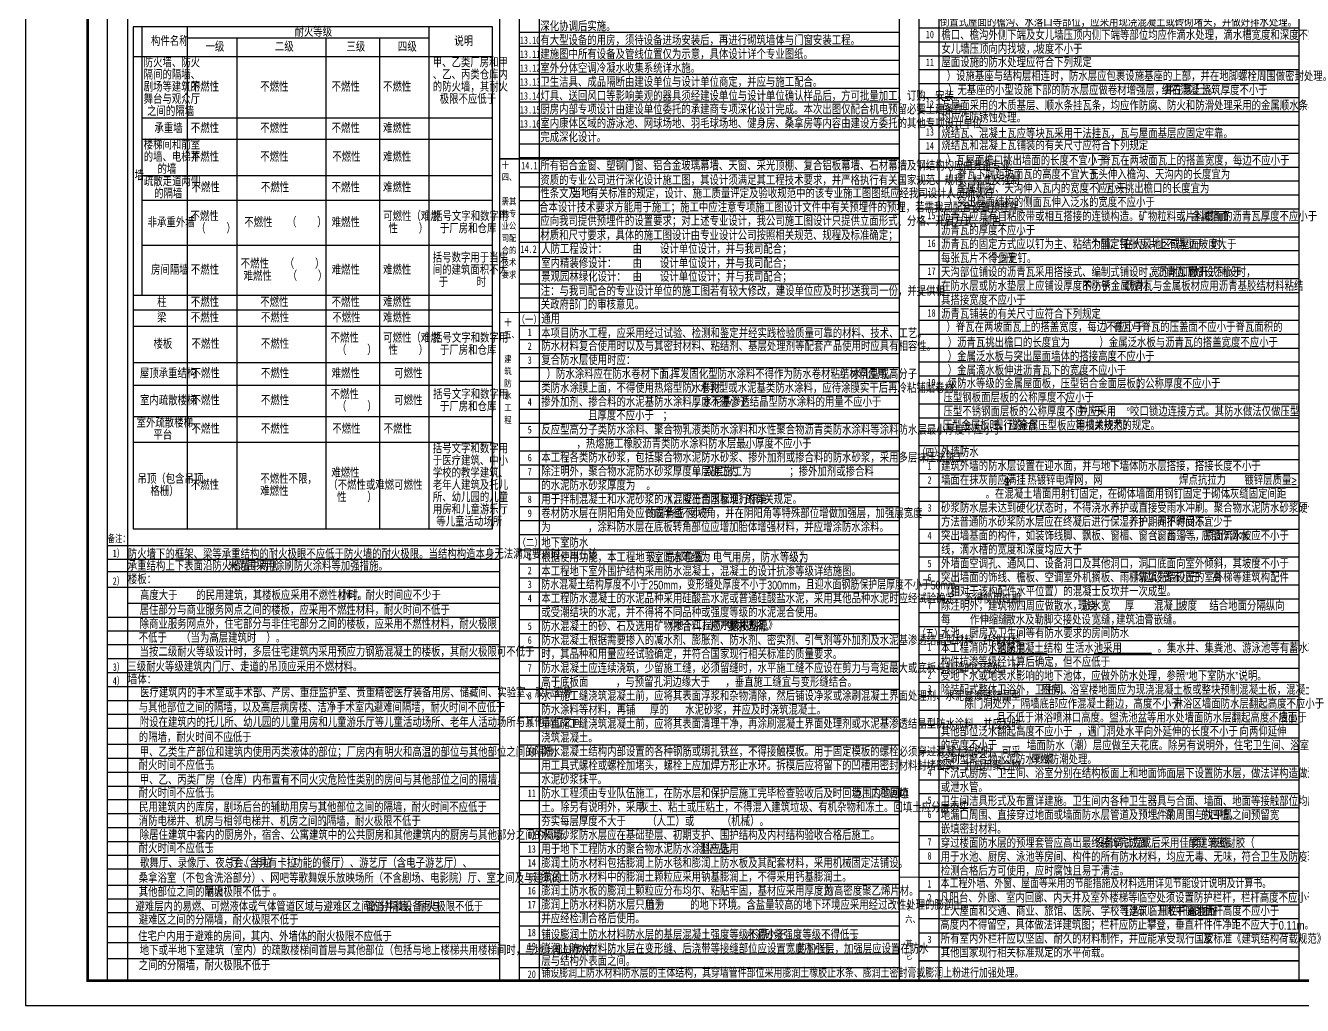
# Model space of a CAD drawing. Extents: x -446699 to 757189, y -606167 to -103070.
# Drawn here: x -446699 to -395354, y -477356 to -437944 of the extents above; entities that cross this region are included whole.
import ezdxf

# ---------------------------------------------------------------- set-up
doc = ezdxf.new("R2010")
doc.units = 0
doc.header["$LTSCALE"] = 1000
doc.header["$MEASUREMENT"] = 0
doc.linetypes.add('CONTINOUS', pattern=[0])
for name, color, linetype in [('PUB_TEXT', 7, 'Continuous'), ('PUB_TITLE', 4, 'Continuous'), ('text', 7, 'Continuous'), ('辅助线', 8, 'CONTINOUS')]:
    doc.layers.add(name, color=color, linetype=linetype)
doc.styles.add('-黑体', font='', dxfattribs={"width": 0.8})
doc.styles.add('_HZTXT', font='txt.shx', dxfattribs={"width": 0.8, "bigfont": 'HZTXT.shx'})
doc.styles.add('HZTXT', font='romane.shx', dxfattribs={"width": 0.7, "bigfont": 'hztxt.shx'})
doc.styles.get('-黑体').set_extended_font_data('SimHei')

msp = doc.modelspace()

# ---------------------------------------------------------------- linework, layer by layer
at = {"color": 4}
for p, q in [((-407919.8, -463182.3), (-405613, -463182.3)), ((-403728, -463182.3), (-401421.3, -463182.3))]:
    msp.add_line(p, q, dxfattribs=at)
for points in [[(-446699.4, -477356.4), (-362599.4, -477356.4), (-362599.4, -417956.4), (-446699.4, -417956.4)], [(-363599.4, -418956.4), (-444199.4, -418956.4), (-444199.4, -476356.4), (-363599.4, -476356.4)]]:
    msp.add_lwpolyline(points, close=True)
at = {"layer": 'PUB_TEXT'}
for p, q in [((-407309.2, -456417.9), (-407141.2, -456417.9)), ((-407225.2, -456085.4), (-407225.2, -456417.9))]:
    msp.add_line(p, q, dxfattribs=at)
msp.add_circle((-407225.2, -456242.9), 84, dxfattribs=at)
at = {"layer": 'PUB_TITLE'}
msp.add_lwpolyline([(-446699.4, -477356.4), (-362599.4, -477356.4), (-362599.4, -417956.4), (-446699.4, -417956.4)], close=True, dxfattribs=at)
msp.add_lwpolyline([(-446699.4, -477356.4), (-362599.4, -477356.4), (-362599.4, -417956.4), (-446699.4, -417956.4)], close=True, dxfattribs=at)
at = {"layer": 'PUB_TITLE', "const_width": 100}
msp.add_lwpolyline([(-444199.4, -476356.4), (-363599.4, -476356.4), (-363599.4, -418956.4), (-444199.4, -418956.4)], close=True, dxfattribs=at)
msp.add_lwpolyline([(-444199.4, -476356.4), (-363599.4, -476356.4), (-363599.4, -418956.4), (-444199.4, -418956.4)], close=True, dxfattribs=at)
at = {"layer": 'text', "color": 4}
msp.add_lwpolyline([(-442370.4, -458187.6), (-427920.8, -458187.6), (-427920.8, -437990.6), (-442370.4, -437990.6)], close=True, dxfattribs=at)
for points in [[(-442024.2, -437990.6), (-442024.2, -448794.2)], [(-440206.3, -437990.6), (-440206.3, -458187.6)], [(-440206.3, -438439.7), (-430489.2, -438439.7)], [(-438205.1, -438439.7), (-438205.1, -458187.6)], [(-434624.9, -438439.7), (-434624.9, -458187.6)], [(-432464.2, -438439.7), (-432464.2, -458187.6)], [(-430489.2, -437990.6), (-430489.2, -458187.6)], [(-442370.4, -439189.2), (-427920.8, -439189.2)], [(-442024.2, -441661.3), (-427920.8, -441661.3)], [(-442024.2, -442517.1), (-427920.8, -442517.1)], [(-442024.2, -443970.8), (-427920.8, -443970.8)], [(-442024.2, -444973), (-427920.8, -444973)], [(-442024.2, -446781.4), (-427920.8, -446781.4)], [(-442370.4, -448794.2), (-427920.8, -448794.2)], [(-442370.4, -449380), (-427920.8, -449380)], [(-442370.4, -450038.4), (-427920.8, -450038.4)], [(-442370.4, -451495.2), (-427920.8, -451495.2)], [(-442370.4, -452407.1), (-427920.8, -452407.1)], [(-442370.4, -453667.1), (-427920.8, -453667.1)], [(-442370.4, -454694.3), (-427920.8, -454694.3)]]:
    msp.add_lwpolyline(points, dxfattribs=at)
at = {"layer": '辅助线'}
for p, q in [((-443399.4, -476356.4), (-443399.4, -420132.8)), ((-442590.7, -476356.4), (-442590.7, -420116.4)), ((-426838.7, -476356.4), (-426838.7, -420132.8)), ((-426038.7, -476356.4), (-426038.7, -420116.4)), ((-410763.7, -476356.4), (-410763.7, -420132.8)), ((-409963.7, -476356.4), (-409963.7, -420116.4)), ((-411563.7, -438230.2), (-426838.7, -438230.2)), ((-410763.7, -438036.4), (-395488.7, -438036.4)), ((-411563.7, -438790.2), (-426838.7, -438790.2)), ((-410763.7, -438596.4), (-395488.7, -438596.4)), ((-411563.7, -439350.2), (-426838.7, -439350.2)), ((-410763.7, -439156.4), (-395488.7, -439156.4)), ((-411563.7, -439910.2), (-426838.7, -439910.2)), ((-410763.7, -439716.4), (-395488.7, -439716.4)), ((-411563.7, -440470.2), (-426838.7, -440470.2)), ((-410763.7, -440276.4), (-395488.7, -440276.4)), ((-411563.7, -441030.2), (-426838.7, -441030.2)), ((-410763.7, -440836.4), (-395488.7, -440836.4)), ((-410763.7, -441396.4), (-395488.7, -441396.4)), ((-411563.7, -441590.2), (-426838.7, -441590.2)), ((-410763.7, -441956.4), (-395488.7, -441956.4)), ((-411563.7, -442150.2), (-426838.7, -442150.2)), ((-410763.7, -442516.4), (-395488.7, -442516.4)), ((-411563.7, -442710.2), (-426838.7, -442710.2)), ((-410763.7, -443076.4), (-395488.7, -443076.4)), ((-411563.7, -443309.7), (-427638.7, -443309.7)), ((-411563.7, -443270.2), (-426838.7, -443270.2)), ((-411563.7, -443270.2), (-426838.7, -443270.2)), ((-411563.7, -443869.7), (-426838.7, -443869.7)), ((-410763.7, -443636.4), (-395488.7, -443636.4)), ((-426838.7, -444429.7), (-411563.7, -444429.7)), ((-410763.7, -444196.4), (-395488.7, -444196.4)), ((-411563.7, -444989.7), (-426838.7, -444989.7)), ((-410763.7, -444756.4), (-395488.7, -444756.4)), ((-411563.7, -445549.7), (-426838.7, -445549.7)), ((-410763.7, -445316.4), (-395488.7, -445316.4)), ((-411563.7, -446109.7), (-426838.7, -446109.7)), ((-410763.7, -445876.4), (-395488.7, -445876.4)), ((-411563.7, -446669.7), (-426838.7, -446669.7)), ((-410763.7, -446436.4), (-395488.7, -446436.4)), ((-410763.7, -446996.4), (-395488.7, -446996.4)), ((-426838.7, -447229.7), (-411563.7, -447229.7)), ((-410763.7, -447556.4), (-395488.7, -447556.4)), ((-411563.7, -447789.7), (-426838.7, -447789.7)), ((-410763.7, -448116.4), (-395488.7, -448116.4)), ((-411563.7, -448349.7), (-426838.7, -448349.7)), ((-410763.7, -448676.4), (-395488.7, -448676.4)), ((-411563.7, -448909.7), (-426838.7, -448909.7)), ((-410763.7, -449236.4), (-395488.7, -449236.4)), ((-426838.7, -449469.7), (-411563.7, -449469.7)), ((-426838.7, -450013.3), (-411563.7, -450013.3)), ((-410763.7, -449796.4), (-395488.7, -449796.4)), ((-426838.7, -450573.3), (-411563.7, -450573.3)), ((-410763.7, -450356.4), (-395488.7, -450356.4)), ((-426838.7, -451133.3), (-411563.7, -451133.3)), ((-410763.7, -450916.4), (-395488.7, -450916.4)), ((-426838.7, -451693.3), (-411563.7, -451693.3)), ((-410763.7, -451476.4), (-395488.7, -451476.4)), ((-426838.7, -452253.3), (-411563.7, -452253.3)), ((-410763.7, -452036.4), (-395488.7, -452036.4)), ((-426838.7, -452813.3), (-411563.7, -452813.3)), ((-410763.7, -452596.4), (-395488.7, -452596.4)), ((-426838.7, -453373.3), (-411563.7, -453373.3)), ((-410763.7, -453156.4), (-395488.7, -453156.4)), ((-410763.7, -453716.4), (-395488.7, -453716.4)), ((-426838.7, -453933.3), (-411563.7, -453933.3)), ((-410763.7, -454276.4), (-395488.7, -454276.4)), ((-426838.7, -454493.3), (-411563.7, -454493.3)), ((-410763.7, -454836.4), (-395488.7, -454836.4)), ((-410763.7, -454836.4), (-395488.7, -454836.4)), ((-426838.7, -455053.3), (-411563.7, -455053.3)), ((-410763.7, -455396.4), (-395488.7, -455396.4)), ((-426838.7, -455613.3), (-411563.7, -455613.3)), ((-426838.7, -456173.3), (-411563.7, -456173.3)), ((-410763.7, -455956.4), (-395488.7, -455956.4)), ((-426838.7, -456733.3), (-411563.7, -456733.3)), ((-426838.7, -456733.3), (-411563.7, -456733.3)), ((-410763.7, -456516.4), (-395488.7, -456516.4)), ((-426838.7, -457293.3), (-411563.7, -457293.3)), ((-410763.7, -457076.4), (-395488.7, -457076.4)), ((-426838.7, -457853.3), (-411563.7, -457853.3)), ((-410763.7, -457636.4), (-395488.7, -457636.4)), ((-426838.7, -458413.3), (-411563.7, -458413.3)), ((-410763.7, -458196.4), (-395488.7, -458196.4)), ((-427638.7, -458868.4), (-443399.4, -458868.4)), ((-410763.7, -458756.4), (-395488.7, -458756.4)), ((-427638.7, -459423), (-443399.4, -459423)), ((-426838.7, -459033.8), (-411563.7, -459033.8)), ((-410763.7, -459316.4), (-395488.7, -459316.4)), ((-443399.4, -459901.2), (-427638.7, -459901.2)), ((-426838.7, -459593.8), (-411563.7, -459593.8)), ((-410763.7, -459876.4), (-395488.7, -459876.4)), ((-443399.4, -460538.1), (-427638.7, -460538.1)), ((-426838.7, -460153.8), (-411563.7, -460153.8)), ((-410763.7, -460436.4), (-395488.7, -460436.4)), ((-426838.7, -460713.8), (-411563.7, -460713.8)), ((-410763.7, -460996.4), (-395488.7, -460996.4)), ((-442599.4, -461174.9), (-427638.7, -461174.9)), ((-426838.7, -461273.8), (-411563.7, -461273.8)), ((-410763.7, -461556.4), (-395488.7, -461556.4)), ((-443399.4, -461734.9), (-427638.7, -461734.9)), ((-426838.7, -461833.8), (-411563.7, -461833.8)), ((-443399.4, -462294.9), (-427638.7, -462294.9)), ((-426838.7, -462393.8), (-411563.7, -462393.8)), ((-410763.7, -462116.4), (-395488.7, -462116.4)), ((-427638.7, -462854.9), (-443399.4, -462854.9)), ((-426838.7, -462953.8), (-411563.7, -462953.8)), ((-410763.7, -462676.4), (-395488.7, -462676.4)), ((-427638.7, -463414.9), (-443399.4, -463414.9)), ((-426838.7, -463513.8), (-411563.7, -463513.8)), ((-410763.7, -463236.4), (-395488.7, -463236.4)), ((-427638.7, -463974.9), (-443399.4, -463974.9)), ((-426838.7, -464073.8), (-411563.7, -464073.8)), ((-410763.7, -463796.4), (-395488.7, -463796.4)), ((-427638.7, -464534.9), (-443399.4, -464534.9)), ((-426838.7, -464633.8), (-411563.7, -464633.8)), ((-410763.7, -464356.4), (-395488.7, -464356.4)), ((-443399.4, -465094.9), (-427638.7, -465094.9)), ((-410763.7, -464916.4), (-395488.7, -464916.4)), ((-427638.7, -465654.9), (-443399.4, -465654.9)), ((-426838.7, -465193.8), (-411563.7, -465193.8)), ((-410763.7, -465476.4), (-395488.7, -465476.4)), ((-426838.7, -465753.8), (-411563.7, -465753.8)), ((-410763.7, -466036.4), (-395488.7, -466036.4)), ((-427638.7, -466214.9), (-443399.4, -466214.9)), ((-426838.7, -466313.8), (-411563.7, -466313.8)), ((-410763.7, -466596.4), (-395488.7, -466596.4)), ((-443399.4, -466851.8), (-427638.7, -466851.8)), ((-426838.7, -466873.8), (-411563.7, -466873.8)), ((-410763.7, -467156.4), (-395488.7, -467156.4)), ((-443399.4, -467411.8), (-427638.7, -467411.8)), ((-426838.7, -467433.8), (-411563.7, -467433.8)), ((-410763.7, -467716.4), (-395488.7, -467716.4)), ((-443399.4, -467971.8), (-427638.7, -467971.8)), ((-426838.7, -467993.8), (-411563.7, -467993.8)), ((-443399.4, -468531.8), (-427638.7, -468531.8)), ((-426838.7, -468553.8), (-411563.7, -468553.8)), ((-410763.7, -468276.4), (-395488.7, -468276.4)), ((-427638.7, -469091.8), (-443399.4, -469091.8)), ((-426838.7, -469113.8), (-411563.7, -469113.8)), ((-410763.7, -468836.4), (-395488.7, -468836.4)), ((-443399.4, -469635.4), (-427638.7, -469635.4)), ((-426838.7, -469673.8), (-411563.7, -469673.8)), ((-410763.7, -469396.4), (-395488.7, -469396.4)), ((-443399.4, -470195.4), (-427638.7, -470195.4)), ((-426838.7, -470233.8), (-411563.7, -470233.8)), ((-410763.7, -469956.4), (-395488.7, -469956.4)), ((-443399.4, -470755.4), (-427638.7, -470755.4)), ((-426838.7, -470793.8), (-411563.7, -470793.8)), ((-410763.7, -470516.4), (-395488.7, -470516.4)), ((-443399.4, -471315.4), (-427638.7, -471315.4)), ((-410763.7, -471076.4), (-395488.7, -471076.4)), ((-426838.7, -471353.8), (-411563.7, -471353.8)), ((-410763.7, -471636.4), (-395488.7, -471636.4)), ((-427638.7, -471875.4), (-443399.4, -471875.4)), ((-426838.7, -471913.8), (-411563.7, -471913.8)), ((-410763.7, -472196.4), (-395488.7, -472196.4)), ((-410763.7, -472196.4), (-395488.7, -472196.4)), ((-443399.4, -472512.2), (-427638.7, -472512.2)), ((-426838.7, -472473.8), (-411563.7, -472473.8)), ((-395488.7, -472756.4), (-410763.7, -472756.4)), ((-443399.4, -473072.2), (-427638.7, -473072.2)), ((-426838.7, -473033.8), (-411563.7, -473033.8)), ((-395488.7, -473316.4), (-410763.7, -473316.4)), ((-427638.7, -473632.2), (-443399.4, -473632.2)), ((-426838.7, -473593.8), (-411563.7, -473593.8)), ((-395488.7, -473876.4), (-410763.7, -473876.4)), ((-427638.7, -474192.2), (-443399.4, -474192.2)), ((-426838.7, -474153.8), (-411563.7, -474153.8)), ((-443399.4, -474829.1), (-427638.7, -474829.1)), ((-426838.7, -474713.8), (-411563.7, -474713.8)), ((-410763.7, -474436.4), (-395488.7, -474436.4)), ((-426838.7, -475273.8), (-411563.7, -475273.8)), ((-410763.7, -474996.4), (-395488.7, -474996.4)), ((-443399.4, -475466), (-427638.7, -475466)), ((-426838.7, -475833.8), (-411563.7, -475833.8)), ((-395488.7, -475556.4), (-410763.7, -475556.4)), ((-410763.7, -475556.4), (-395488.7, -475556.4))]:
    msp.add_line(p, q, dxfattribs=at)
at = {"layer": '辅助线', "const_width": 50}
for points in [[(-427638.7, -420116.4), (-427638.7, -476356.4)], [(-427638.7, -420116.4), (-427638.7, -472356.4)], [(-411563.7, -420116.4), (-411563.7, -476356.4)], [(-395488.7, -420116.4), (-395488.7, -476356.4)], [(-427638.7, -443309.7), (-411563.7, -443309.7)], [(-427638.7, -449486.1), (-411563.7, -449486.1)], [(-411563.7, -472196.4), (-395488.7, -472196.4)]]:
    msp.add_lwpolyline(points, dxfattribs=at)

# ---------------------------------------------------------------- texts
at = {"layer": 'PUB_TEXT', "style": 'HZTXT'}
for s, width, p in [('深化协调后实施。', 0.8, (-425999.3, -438168)), ('倒置式屋面的檐沟、水落口等部位，应采用现浇混凝土或砖砌堵头，并做好排水处理。', 0.8, (-409934.2, -437989.1)), ('有大型设备的用房，须待设备进场安装后，再进行砌筑墙体与门窗安装工程。', 0.8, (-425999.3, -438728)), ('檐口、檐沟外侧下端及女儿墙压顶内侧下端等部位均应作滴水处理，滴水槽宽度和深度不宜小于', 0.8, (-409872.5, -438521.5)), ('建施图中所有设备及管线位置仅为示意，具体设计详个专业图纸。', 0.8, (-425999.3, -439288)), ('女儿墙压顶向内找坡，坡度不小于', 0.8, (-409872.5, -439081.5)), ('。', 0.8, (-406195.3, -439081.5)), ('室外分体空调冷凝水收集系统详水施。', 0.8, (-425999.3, -439848)), ('屋面设施的防水处理应符合下列规定', 0.8, (-409872.5, -439616.4)), ('卫生洁具、成品隔断由建设单位与设计单位商定，并应与施工配合。', 0.8, (-425999.3, -440408)), ('）设施基座与结构层相连时，防水层应包裹设施基座的上部，并在地脚螺栓周围做密封处理。', 0.8, (-409659.2, -440176.4)), ('）无基座的小型设施下部的防水层应做卷材增强层，并在其上浇筑厚度不小于', 0.8, (-409605.9, -440736.4)), ('细石混凝土。', 0.8, (-401017.2, -440736.4)), ('灯具、送回风口等影响美观的器具须经建设单位与设计单位确认样品后，方可批量加工、订购、安装。', 0.8, (-425999.3, -440968)), ('瓦屋面采用的木质基层、顺水条挂瓦条，均应作防腐、防火和防滑处理采用的金属顺水条、挂瓦条，', 0.8, (-409872.5, -441355.9)), ('厨房内部专项设计由建设单位委托的承建商专项深化设计完成。本次出图仅配合机电预留必要土建条件。', 0.8, (-425999.3, -441511.9)), ('均应作防锈蚀处理。', 0.8, (-409872.5, -441845.4)), ('室内康体区域的游泳池、网球场地、羽毛球场地、健身房、桑拿房等内容由建设方委托的其他专项设计单位', 0.8, (-425999.3, -442071.9)), ('完成深化设计。', 0.8, (-425999.3, -442631.9)), ('烧结瓦、混凝土瓦应等块瓦采用干法挂瓦，瓦与屋面基层应固定牢靠。', 0.8, (-409872.5, -442475.9)), ('烧结瓦和混凝上瓦铺装的有关尺寸应符合下列规定', 0.8, (-409872.5, -442958.5)), ('所有铝合金窗、塑钢门窗、铝合金玻璃幕墙、天窗、采光顶棚、复合铝板幕墙、石材幕墙及钢结构均应由具备专业', 0.8, (-425999.2, -443771.5)), ('）瓦屋面檐口挑出墙面的长度不宜小于', 0.8, (-409659.2, -443567.6)), ('）脊瓦在两坡面瓦上的搭盖宽度，每边不应小于', 0.8, (-403816.8, -443567.6)), ('资质的专业公司进行深化设计施工图，其设计须满足其工程技术要求，并严格执行有关国家规范、规程、标准及强制', 0.8, (-425999.2, -444357.5)), ('）脊瓦下端距坡面瓦的高度不宜大于', 0.8, (-409605.9, -444127.6)), ('）瓦头伸入檐沟、天沟内的长度宜为', 0.8, (-404310.2, -444127.6)), ('性条文及', 0.8, (-425999.2, -444889)), ('有关标准的规定，设计、施工质量评定及验收规范中的该专业施工图图纸应经我司设计人员确认符', 0.8, (-424032.6, -444889)), ('）金属檐沟、天沟伸入瓦内的宽度不应小于', 0.8, (-409605.9, -444687.6)), ('）瓦头挑出檐口的长度宜为', 0.8, (-403632.3, -444687.6)), ('合本设计技术要求方能用于施工；施工中应注意专项施工图设计文件中有关预埋件的预埋，若需我司配合设置预埋件，', 0.8, (-426048.5, -445451.7)), ('）突出屋面结构的侧面瓦伸入泛水的宽度不应小于', 0.8, (-409605.9, -445247.6)), ('。', 0.8, (-404089.4, -445247.6)), ('应向我司提供预埋件的设置要求；对上述专业设计，我公司施工图设计只提供立面形式、分格、开启方式、颜色、', 0.8, (-425999.2, -446000.7)), ('沥青瓦应具有自粘胶带或相互搭接的连锁构造。矿物粒料或片料覆面的沥青瓦厚度不应小于', 0.8, (-409885.2, -445816.4)), ('，金属箔面', 0.8, (-400203.2, -445816.4)), ('材质和尺寸要求，具体的施工图设计由专业设计公司按照相关规范、规程及标准确定；', 0.8, (-425999.2, -446575.8)), ('沥青瓦的厚度不应小于', 0.8, (-409885.2, -446376.4)), ('沥青瓦的固定方式应以钉为主、粘结为辅。每张瓦片上不得少于', 0.8, (-409885.2, -446936.4)), ('。', 0.8, (-406720.7, -446376.4)), ('个固定钉', 0.8, (-403853, -446936.4)), ('在大风地区或屋面坡度大于', 0.8, (-402546.4, -446936.4)), ('时，', 0.8, (-398989.6, -446936.4)), ('人防工程设计：', 0.8, (-425965.2, -447126)), ('每张瓦片不得少于', 0.8, (-409885.2, -447496.4)), ('个固定钉。', 0.8, (-407944.4, -447496.4)), ('室内精装修设计：', 0.8, (-425965.2, -447697.3)), ('天沟部位铺设的沥青瓦采用搭接式、编制式铺设时，沥青瓦下增设不小于', 0.8, (-409885.2, -448056.4)), ('宽的附加层', 0.8, (-401486.1, -448056.4)), ('敞开式铺设时，', 0.8, (-399886.1, -448056.4)), ('景观园林绿化设计：', 0.8, (-425965.2, -448242.5)), ('在防水层或防水垫层上应铺设厚度不小于', 0.8, (-409885.2, -448616.4)), ('的防锈金属板材', 0.8, (-404195.1, -448616.4)), ('沥青瓦与金属板材应用沥青基胶结材料粘结', 0.8, (-402499.8, -448616.4)), ('注：与我司配合的专业设计单位的施工图若有较大修改，建设单位应及时抄送我司一份，并提供相', 0.8, (-425983.2, -448816.2)), ('关政府部门的审核意见。', 0.8, (-425983.2, -449363.7)), ('其搭接宽度不应小于', 0.8, (-409885.2, -449176.4)), ('通用', 0.8, (-425960.2, -449934.8)), ('沥青瓦铺装的有关尺寸应符合下列规定', 0.8, (-409885.2, -449736.4)), ('本项目防水工程，应采用经过试验、检测和鉴定并经实践检验质量可靠的材料、技术、工艺。', 0.8, (-425960.2, -450513.3)), ('）脊瓦在两坡面瓦上的搭盖宽度，每边不应小于', 0.8, (-409671.8, -450269.2)), ('）脊瓦与脊瓦的压盖面不应小于脊瓦面积的', 0.8, (-403338.4, -450269.2)), ('防水材料复合使用时以及与其密封材料、粘结剂、基层处理剂等配套产品使用时应具有相容性。', 0.8, (-425960.2, -451034.8)), ('）沥青瓦挑出檐口的长度宜为', 0.8, (-409618.5, -450884.6)), ('）金属泛水板与沥青瓦的搭盖宽度不应小于', 0.8, (-403519.9, -450884.6)), ('复合防水层使用时应：', 0.8, (-425960.2, -451594.8)), ('）金属泛水板与突出屋面墙体的搭接高度不应小于', 0.8, (-409618.5, -451444.6)), ('）防水涂料应在防水卷材下面。', 0.8, (-425746.8, -452154.8)), ('）挥发固化型防水涂料不得作为防水卷材粘结材料使用。', 0.8, (-421136.8, -452154.8)), ('）水乳型或高分子', 0.8, (-413870.2, -452154.8)), ('）金属滴水板伸进沥青瓦下的宽度不应小于', 0.8, (-409618.5, -452004.6)), ('类防水涂膜上面，不得使用热熔型防水卷材。', 0.8, (-425960.2, -452714.8)), ('）水乳型或水泥基类防水涂料，应待涂膜实干后再冷粘铺贴卷材。', 0.8, (-419952.4, -452714.8)), ('级防水等级的金属屋面板，压型铝合金面层板的公称厚度不应小于', 0.8, (-409615.5, -452536.4)), ('。', 0.8, (-404354.7, -452004.6)), ('；', 0.8, (-402042.3, -452536.4)), ('压型钢板面层板的公称厚度不应小于', 0.8, (-409786.4, -453096.4)), ('；', 0.8, (-404958, -453096.4)), ('掺外加剂、掺合料的水泥基防水涂料厚度不得小于', 0.8, (-425960.2, -453274.8)), ('；水泥基渗透结晶型防水涂料的用量不应小于', 0.8, (-419847.3, -453274.8)), ('压型不锈钢面层板的公称厚度不应小于', 0.8, (-409786.4, -453656.4)), ('；并应采用', 0.8, (-404735.6, -453656.4)), ('°咬口锁边连接方式。其防水做法仅做压型', 0.8, (-402434.8, -453656.4)), ('且厚度不应小于', 0.8, (-424080.2, -453820.2)), ('；', 0.8, (-421079.5, -453820.2)), ('压型金属板时，应符合', 0.8, (-409821.4, -454216.4)), ('现行的', 0.8, (-407760, -454214.8)), ('等相关技术的规定。', 0.8, (-404483.2, -454214.8)), ('反应型高分子类防水涂料、聚合物乳液类防水涂料和水性聚合物沥青类防水涂料等涂料防水层最小厚度不应小于', 0.8, (-425960.2, -454394.8)), ('，热熔施工橡胶沥青类防水涂料防水层最小厚度不应小于', 0.8, (-424546.8, -454954.8)), ('。', 0.8, (-417776.8, -454954.8)), ('外墙防水', 0.8, (-409885.2, -455297.9)), ('本工程各类防水砂浆，包括聚合物水泥防水砂浆、掺外加剂或掺合料的防水砂浆，采用多层抹压法施工。', 0.8, (-425960.2, -455514.8)), ('除注明外，聚合物水泥防水砂浆厚度单层施工为', 0.8, (-425960.2, -456074.8)), ('，双层施工为', 0.8, (-419777.8, -456074.8)), ('；掺外加剂或掺合料', 0.8, (-415991.1, -456074.8)), ('建筑外墙的防水层设置在迎水面，并与地下墙体防水层搭接，搭接长度不小于', 0.8, (-409885.2, -455857.9)), ('的水泥防水砂浆厚度为', 0.8, (-425960.2, -456634.8)), ('墙面在抹灰前应满挂', 0.8, (-409885.2, -456417.9)), ('热镀锌电焊网，网', 0.8, (-406418.5, -456417.9)), ('焊点抗拉力', 0.8, (-400317.4, -456417.9)), ('镀锌层质量≥', 0.8, (-397690.7, -456417.9)), ('用于拌制混凝土和水泥砂浆的水，应符合国家现行标准', 0.8, (-425960.2, -457194.8)), ('。', 0.8, (-421739.7, -456634.8)), ('的有关规定。', 0.8, (-417750.6, -457194.8)), ('。在混凝土墙面用射钉固定，在砌体墙面用钢钉固定于砌体灰缝固定间距', 0.8, (-408098.5, -456972.7)), ('。', 0.8, (-398403.8, -456972.7)), ('卷材防水层在阴阳角处应做成半径不小于', 0.8, (-425960.2, -457754.8)), ('的圆角或', 0.8, (-421734.3, -457754.8)), ('度坡角，并在阴阳角等特殊部位增做加强层，加强层宽度', 0.8, (-420080.9, -457754.8)), ('砂浆防水层未达到硬化状态时，不得浇水养护或直接受雨水冲刷。聚合物水泥防水砂浆硬化后应采用干湿交替的养护', 0.8, (-409885.2, -457537.9)), ('为', 0.8, (-425960.2, -458314.8)), ('，涂料防水层在底板转角部位应增加胎体增强材料，并应增涂防水涂料。', 0.8, (-424080.2, -458314.8)), ('方法', 0.8, (-409885.2, -458097.9)), ('普通防水砂桨防水层应在终凝后进行保湿养护。养护时间不宜少于', 0.8, (-409138.5, -458097.9)), ('养护期间不得受冻。', 0.8, (-402319.7, -458097.9)), ('突出墙基面的构件，如装饰线脚、飘板、窗楣、窗合、雨篷等，顶面流水坡应不小于', 0.8, (-409885.2, -458657.9)), ('（窗台', 0.8, (-401570.2, -458657.9)), ('），底部作滴水', 0.8, (-400170.2, -458657.9)), ('防火墙下的框架、梁等承重结构的耐火极眼不应低于防火墙的耐火极限。当结构构造本身无法满足要求时，应在该', 0.8, (-442588.9, -459389.6)), ('地下室防水', 0.8, (-425960.2, -458935.2)), ('线，滴水槽的宽度和深度均应大于', 0.8, (-409885.2, -459217.9)), ('承重结构上下表面沿防火墙墙中两侧', 0.8, (-442588.9, -459867.8)), ('米范围采用涂刷防火涂料等加强措施。', 0.8, (-438558.4, -459867.8)), ('根据使用功能，本工程地下室防水等级为', 0.8, (-425960.2, -459526.9)), ('外墙面空调孔、通风口、设备洞口及其他洞口，洞口底面向室外倾斜，其坡度不小于', 0.8, (-409885.2, -459777.9)), ('。', 0.8, (-405511.3, -459217.9)), ('楼板：', 0.8, (-442581.4, -460407.8)), ('本工程地下室外围护结构采用防水混凝土，混凝土的设计抗渗等级详结施图。', 0.8, (-425960.2, -460086.9)), ('突出墙面的饰线、檐板、空调室外机搁板、雨棚靠填充墙设置的室外梯等建筑构配件', 0.8, (-409885.2, -460337.9)), ('均应设置不小于', 0.8, (-402092.6, -460337.9)), ('。', 0.8, (-401644, -459777.9)), ('高', 0.8, (-398982.8, -460337.9)), ('防水混凝土结构厚度不小于250mm，变形缝处厚度不小于300mm，且迎水面钢筋保护层厚度不小于50mm。', 0.76, (-425960.2, -460624.9)), ('（相对于该构配件水平位置）的混凝士反坎并一次成型。', 0.8, (-409885.2, -460897.9)), ('高度大于', 0.8, (-442098.8, -461050.6)), ('的民用建筑，其楼板应采用不燃性材料，耐火时间应不少于', 0.8, (-439832.1, -461050.6)), ('小时。', 0.8, (-434092.7, -461050.6)), ('本工程防水混凝土的水泥品种采用硅酸盐水泥或普通硅酸盐水泥，采用其他品种水泥时应经试验确定。不得使用过期', 0.8, (-425960.2, -461182.3)), ('居住部分与商业服务网点之间的楼板，应采用不燃性材料，耐火时间不低于', 0.8, (-442112.1, -461644.8)), ('。', 0.8, (-433812.7, -461644.8)), ('或受潮结块的水泥，并不得将不同品种或强度等级的水泥混合使用。', 0.8, (-425960.2, -461742.3)), ('除注明外，建筑物四周应做散水，散水宽', 0.8, (-409885.2, -461477.5)), ('现浇', 0.8, (-404390.5, -461477.5)), ('厚', 0.8, (-402497.2, -461477.5)), ('混凝上', 0.8, (-401323.8, -461477.5)), ('坡度', 0.8, (-400350.5, -461477.5)), ('结合地面分隔纵向', 0.8, (-399097.2, -461477.5)), ('除商业服务网点外，住宅部分与非住宅部分之间的楼板，应采用不燃性材料，耐火极限', 0.8, (-442112.1, -462204.8)), ('防水混凝土的砂、石及选用矿物掺合料，应严格按现行', 0.8, (-425960.2, -462302.3)), ('要求选择。', 0.8, (-418490.2, -462302.3)), ('每', 0.8, (-409885.2, -462037.5)), ('作伸缩缝', 0.8, (-408725.2, -462037.5)), ('散水及勒脚交接处设', 0.8, (-407264.1, -462037.5)), ('宽缝，', 0.8, (-403829.2, -462037.5)), ('建筑油膏嵌缝。', 0.8, (-402848.1, -462037.5)), ('不低于', 0.8, (-442148.8, -462764.8)), ('（当为高层建筑时', 0.8, (-440442.1, -462764.8)), ('）。', 0.8, (-437015.5, -462764.8)), ('防水混凝土根据需要掺入的减水剂、膨胀剂、防水剂、密实剂、引气剂等外加剂及水泥基渗透结晶型材料、纤维材料', 0.8, (-425960.2, -462862.3)), ('水池、厨房及卫生间等有防水要求的房间防水', 0.8, (-409885.2, -462577.9)), ('当按二级耐火等级设计时，多层住宅建筑内采用预应力钢筋混凝土的楼板，其耐火极限可不低于', 0.8, (-442112.1, -463324.8)), ('时，其品种和用量应经试验确定，并符合国家现行相关标准的质量要求。', 0.8, (-425960.2, -463422.3)), ('本工程消防水池采用', 0.8, (-409896.8, -463172.8)), ('，生活水池采用', 0.8, (-405260.3, -463172.8)), ('。集水井、集粪池、游泳池等有蓄水功能的', 0.8, (-401183.7, -463172.8)), ('三级耐火等级建筑内门厅、走道的吊顶应采用不燃材料。', 0.8, (-442604.5, -463921.5)), ('防水混凝土应连续浇筑，少留施工缝，必须留缝时，水平施工缝不应设在剪力与弯矩最大或底板与侧墙的交接处，并', 0.8, (-425960.2, -463982.3)), ('构件抗渗等级经计算后确定，但不应低于', 0.8, (-409896.8, -463732.8)), ('。', 0.8, (-405524.9, -463732.8)), ('墙体：', 0.8, (-442581.4, -464441.6)), ('高于底板面', 0.8, (-425960.2, -464542.3)), ('，与预留孔洞边缘大于', 0.8, (-422960.2, -464542.3)), ('，垂直施工缝宜与变形缝结合。', 0.8, (-418560.2, -464542.3)), ('受地下水或地表水影响的地下池体，应做外防水处理，参照“地下室防水”说明。', 0.8, (-409896.8, -464292.8)), ('医疗建筑内的手术室或手术部、产房、重症监护室、贵重精密医疗装备用房、储藏间、实验室、胶片室等', 0.8, (-442094.1, -464964.6)), ('除装配式整体卫浴外，卫生间、', 0.8, (-409896.8, -464852.8)), ('厨房、浴室楼地面应为现浇混凝土板或整块预制混凝土板，混凝土强度不应小于', 0.8, (-405835.7, -464852.8)), ('与其他部位之间的隔墙，以及高层病房楼、洁净手术室内避难间隔墙，耐火时间不应低于', 0.8, (-442148.8, -465564.8)), ('水平施工缝浇筑混凝土前，应将其表面浮浆和杂物清除，然后铺设净浆或涂刷混凝土界面处理剂、水泥基渗透结晶型', 0.8, (-425960.2, -465102.3)), ('除门洞处外，隔墙底部应作混凝土翻边，高度不小于', 0.8, (-408950.1, -465412.8)), ('；淋浴区墙面防水层翻起高度不应小于', 0.8, (-400910.1, -465412.8)), ('。', 0.8, (-432805.1, -465564.8)), ('防水涂料等材料，再铺', 0.8, (-425960.2, -465662.3)), ('厚的', 0.8, (-421591.3, -465662.3)), ('水泥砂浆，并应及时浇筑混凝土。', 0.8, (-420177.9, -465662.3)), ('，且不低于淋浴喷淋口高度。盥洗池盆等用水处墙面防水层翻起高度不应小于', 0.8, (-408030.1, -465972.8)), ('。墙面', 0.8, (-396696.8, -465972.8)), ('附设在建筑内的托儿所、幼儿园的儿童用房和儿童游乐厅等儿童活动场所、老年人活动场所与其他部位之间', 0.8, (-442107.4, -466154.9)), ('垂直施工缝浇筑混凝土前，应将其表面清理干净，再涂刷混凝土界面处理剂或水泥基渗透结晶型防水涂料，并应及时', 0.8, (-425960.2, -466222.3)), ('其他部位泛水翻起高度不应小于', 0.8, (-409896.8, -466532.8)), ('，遇门洞处水平向外延伸的长度不小于', 0.8, (-404376.8, -466532.8)), ('向两仰延伸', 0.8, (-397883.5, -466532.8)), ('的隔墙，耐火时间不应低于', 0.8, (-442148.8, -466761.7)), ('。', 0.8, (-438483.7, -466761.7)), ('浇筑混凝土。', 0.8, (-425960.2, -466782.3)), ('的宽度不小于', 0.8, (-409896.8, -467092.8)), ('墙面防水（潮）层应做至天花底。除另有说明外，住宅卫生间、浴室顶棚均先采用', 0.8, (-406430.1, -467092.8)), ('甲、乙类生产部位和建筑内使用丙类液体的部位；厂房内有明火和高温的部位与其他部位之间的隔墙，', 0.8, (-442107.4, -467351.8)), ('防水混凝土结构内部设置的各种钢筋或绑扎铁丝，不得接触模板。用于固定模板的螺栓必须穿过混凝土结构时，可采', 0.8, (-425960.2, -467342.3)), ('耐火时间不应低于', 0.8, (-442148.8, -467881.7)), ('。', 0.8, (-439256.1, -467881.7)), ('用工具式螺栓或螺栓加堵头，螺栓上应加焊方形止水环。拆模后应将留下的凹槽用密封材料封堵密实，并应用聚合物', 0.8, (-425960.2, -467902.3)), ('涂刷型聚合物水泥防水砂浆', 0.8, (-409896.8, -467652.8)), ('厚做防潮处理。', 0.8, (-406270.1, -467652.8)), ('甲、乙、丙类厂房（仓库）内布置有不同火灾危险性类别的房间与其他部位之间的隔墙，', 0.8, (-442107.4, -468471.8)), ('水泥砂浆抹平。', 0.8, (-425960.2, -468462.3)), ('下沉式厨房、卫生间、浴室分别在结构板面上和地面饰面层下设置防水层，做法详构造做法表并在沈箱底部设置地漏', 0.8, (-409896.8, -468212.8)), ('耐火时间不应低于', 0.8, (-442148.8, -469001.7)), ('防水工程须由专业队伍施工，在防水层和保护层施工完毕检查验收后及时回填，工程周边', 0.8, (-425960.2, -469022.3)), ('范围内的回填', 0.8, (-413440.2, -469022.3)), ('或泄水管。', 0.8, (-409896.8, -468772.8)), ('民用建筑内的库房，剧场后台的辅助用房与其他部位之间的隔墙，耐火时间不应低于', 0.8, (-442134.1, -469575.4)), ('。', 0.8, (-439258.8, -469001.7)), ('土。除另有说明外，采用', 0.8, (-425960.2, -469582.3)), ('灰土、粘土或压粘土，不得混入建筑垃圾、有机杂物和冻土。回填土应分层夯实，', 0.8, (-422005.7, -469582.3)), ('卫生间洁具形式及布置详建施。卫生间内各种卫生器具与合面、墙面、地面等接触部位均应用硅酮建筑密封胶密封。', 0.8, (-409896.8, -469332.8)), ('消防电梯井、机房与相邻电梯井、机房之间的隔墙，耐火极限不低于', 0.8, (-442147.4, -470135.4)), ('。', 0.8, (-433236.9, -469575.4)), ('夯实每层厚度不大于', 0.8, (-425960.2, -470142.3)), ('（人工）或', 0.8, (-421699.1, -470142.3)), ('（机械）。', 0.8, (-418699.1, -470142.3)), ('地漏口周围、直接穿过地面或墙面防水层管道及预埋件的周围与找平层之间预留宽', 0.8, (-409896.8, -469892.8)), ('、深', 0.8, (-401272.2, -469892.8)), ('的凹槽，', 0.8, (-399432.2, -469892.8)), ('除居住建筑中套内的厨房外，宿舍、公寓建筑中的公共厨房和其他建筑内的厨房与其他部分之间的隔墙，', 0.8, (-442107.4, -470695.4)), ('。', 0.8, (-434715.5, -470135.4)), ('水泥砂浆防水层应在基础垫层、初期支护、围护结构及内村结构验收合格后施工。', 0.8, (-425960.2, -470702.3)), ('嵌填密封材料。', 0.8, (-409896.8, -470452.8)), ('穿过楼面防水层的预埋套管应高出最终装饰完成面', 0.8, (-409896.8, -471012.8)), ('设备调试完成后采用佳酮建筑密封胶（', 0.8, (-403704.5, -471012.8)), ('类）嵌缝。', 0.8, (-399820.2, -471012.8)), ('耐火时间不应低于', 0.8, (-442148.8, -471225.3)), ('。', 0.8, (-439290.1, -471225.3)), ('用于地下工程防水的聚合物水泥防水涂料应选用', 0.8, (-425960.2, -471262.3)), ('型产品。', 0.8, (-419584.6, -471262.3)), ('用于水池、厨房、泳池等房间、构件的所有防水材料，均应无毒、无味，符合卫生及防疫环保标准，且应经相关部门', 0.8, (-409896.8, -471572.8)), ('歌舞厅、录像厅、夜总会、卡拉', 0.8, (-442094.1, -471815.4)), ('厅（含具有卡拉', 0.8, (-438462.2, -471815.4)), ('功能的餐厅）、游艺厅（含电子游艺厅）、', 0.8, (-435928.9, -471815.4)), ('膨润土防水材料包括膨润上防水毯和膨润上防水板及其配套材料，采用机械固定法铺设。', 0.8, (-425960.2, -471822.3)), ('检测合格后方可使用，应时腐蚀且易于清洁。', 0.8, (-409896.8, -472132.8)), ('桑拿浴室（不包含洗浴部分）、网吧等歌舞娱乐放映场所（不含剧场、电影院）厅、室之间及与建筑的', 0.8, (-442148.8, -472422.2)), ('膨润土防水材料中的膨润土颗粒应采用钠基膨润上，不得采用钙基膨润土。', 0.8, (-425960.2, -472382.3)), ('本工程外墙、外窗、屋面等采用的节能措施及材料选用详见节能设计说明及计算书。', 0.76, (-409900.2, -472634)), ('其他部位之间的隔墙', 0.8, (-442148.8, -472982.2)), ('耐火极限不低于', 0.8, (-439495.5, -472982.2)), ('。', 0.8, (-436766.6, -472982.2)), ('膨润土防水板的膨润土颗粒应分布均尔、粘贴牢固，基材应采用厚度为', 0.8, (-425960.2, -472942.3)), ('的高密度聚乙烯片材。', 0.8, (-414571.3, -472942.3)), ('凡阳台、外廊、室内回廊、内天井及室外楼梯等临空处须设置防护栏杆，栏杆高度不应小于1.1m', 0.8, (-409921.5, -473220.7)), ('避难层内的易燃、可燃液体或气体管道区域与避难区之间的分隔墙，耐火极限不低于', 0.8, (-442280.8, -473572.3)), ('。管道井和设备间与', 0.8, (-433414.8, -473572.3)), ('膨润上防水材料防水层只用于', 0.8, (-425960.2, -473505.7)), ('值为', 0.8, (-421773.5, -473505.7)), ('的地下环境。含盐量较高的地下环境应采用经过改性处理的膨润土，', 0.8, (-419979.1, -473505.7)), ('上人屋面和交通、商业、旅馆、医院、学校等建筑临开敞中庭的栏杆高度不应小于', 0.8, (-409894.6, -473753.2)), ('1.2m', 0.8, (-402528.3, -473753.2)), ('。且栏杆离地面', 0.8, (-401515, -473753.2)), ('0.10m', 0.8, (-399899.6, -473753.2)), ('避难区之间的分隔墙，耐火极限不低于', 0.8, (-442148.8, -474102.2)), ('并应经检测合格后使用。', 0.8, (-425960.2, -474054.3)), ('住宅户内用于避难的房间，其内、外墙体的耐火极限不应低于', 0.8, (-442174.1, -474769.1)), ('。', 0.8, (-437494, -474102.2)), ('铺设膨润土防水材料防水层的基层混凝土强度等级不得小于', 0.8, (-425960.2, -474704.1)), ('水泥砂浆强度等级不得低于', 0.8, (-417733.5, -474704.1)), ('高度内不得留空，具体做法详建筑图；栏杆应防止攀登，垂直杆件件净距不应大于0.11m。具体做法详建筑大样图。', 0.8, (-409918, -474307.8)), ('地下或半地下室建筑（室内）的疏散楼梯间首层与其他部位（包括与地上楼梯共用楼梯间时，与地上部分楼梯）', 0.8, (-442107.4, -475329.1)), ('。', 0.8, (-435477.8, -474769.1)), ('膨润上防水材料防水层在变形缝、后浇带等接缝部位应设置宽度不小于', 0.8, (-425960.2, -475264.1)), ('的加强层，加强层应设置在防水', 0.8, (-415680.2, -475264.1)), ('。', 0.8, (-413386.8, -474704.1)), ('所有室内外栏杆应以坚固、耐久的材料制作，并应能承受现行国家标准《建筑结构荷载规范》', 0.8, (-409900.4, -474870.5)), ('及', 0.8, (-399348, -474870.5)), ('层与结构外表面之间。', 0.8, (-425960.2, -475762.6)), ('其他国家现行相关标准规定的水平荷载。', 0.8, (-409900.4, -475423.8)), ('之间的分隔墙，耐火极限不低于', 0.8, (-442148.8, -475935.9)), ('。', 0.8, (-438048.6, -475935.9)), ('铺设膨润上防水材料防水层的主体结构，其穿墙管件部位采用膨润土橡胶止水条、膨润土密封膏或膨润上粉进行加强处理。', 0.76, (-425960.2, -476238.2))]:
    msp.add_text(s, height=350, dxfattribs=dict(at, width=width)).set_placement(p)
at = {"layer": 'PUB_TEXT', "color": 4, "style": 'HZTXT', "width": 0.8}
msp.add_text('钢筋混凝土结构', height=350, dxfattribs=at).set_placement((-407646.4, -463172.8))
at = {"layer": 'text', "color": 4, "width": 0.8}
for s, height, style, p in [('构件名称', 350, 'HZTXT', (-441654.3, -438764.9)), ('耐火等级', 350, 'HZTXT', (-435883.5, -438390.1)), ('说明', 350, 'HZTXT', (-429456.3, -438764.9)), ('一级', 350, 'HZTXT', (-439461.5, -438989.5)), ('二级', 350, 'HZTXT', (-436670.8, -438989.5)), ('三级', 350, 'HZTXT', (-433797, -438989.5)), ('四级', 350, 'HZTXT', (-431724.7, -438989.5)), ('防火墙、防火', 350, 'HZTXT', (-441949.3, -439620.3)), ('甲、乙类厂房和甲', 350, 'HZTXT', (-430325, -439620.3)), ('隔间的隔墙、', 350, 'HZTXT', (-441949.3, -440110.3)), ('、乙、丙类仓库内', 350, 'HZTXT', (-430325, -440110.3)), ('剧场等建筑的', 350, 'HZTXT', (-441949.3, -440600.3)), ('不燃性', 350, 'HZTXT', (-440052.4, -440600.3)), ('不燃性', 350, 'HZTXT', (-437261.7, -440600.3)), ('不燃性', 350, 'HZTXT', (-434391.2, -440600.3)), ('不燃性', 350, 'HZTXT', (-432323.4, -440600.3)), ('的防火墙，其耐火', 350, 'HZTXT', (-430325, -440600.3)), ('舞台与观众厅', 350, 'HZTXT', (-441949.3, -441090.3)), ('极限不应低于', 350, 'HZTXT', (-430045, -441090.3)), ('之间的隔墙', 350, 'HZTXT', (-441810.3, -441580.3)), ('承重墙', 350, 'HZTXT', (-441517.6, -442264.2)), ('不燃性', 350, 'HZTXT', (-440052.4, -442264.2)), ('不燃性', 350, 'HZTXT', (-437261.7, -442264.2)), ('不燃性', 350, 'HZTXT', (-434391.2, -442264.2)), ('难燃性', 350, 'HZTXT', (-432323.4, -442264.2)), ('楼梯间和前室', 350, 'HZTXT', (-441947.7, -442929)), ('的墙、电梯井', 350, 'HZTXT', (-441947.7, -443419)), ('不燃性', 350, 'HZTXT', (-440052.4, -443419)), ('不燃性', 350, 'HZTXT', (-437261.7, -443419)), ('不燃性', 350, 'HZTXT', (-434364.5, -443419)), ('难燃性', 350, 'HZTXT', (-432323.4, -443419)), ('的墙', 350, 'HZTXT', (-441392.7, -443909)), ('十', 262.9, '-黑体', (-427553.5, -443682)), ('墙', 350, 'HZTXT', (-442317.4, -444166.7)), ('疏散走道两侧', 350, 'HZTXT', (-441940.6, -444401.9)), ('的隔墙', 350, 'HZTXT', (-441527.9, -444891.9)), ('不燃性', 350, 'HZTXT', (-440025.7, -444646.9)), ('不燃性', 350, 'HZTXT', (-437235, -444646.9)), ('不燃性', 350, 'HZTXT', (-434391.2, -444646.9)), ('难燃性', 350, 'HZTXT', (-432323.4, -444646.9)), ('当地', 400, '_HZTXT', (-424739.9, -444876.6)), ('非承重外墙', 350, 'HZTXT', (-441789.9, -446052.2)), ('不燃性', 350, 'HZTXT', (-440065.7, -445807.2)), ('不燃性', 350, 'HZTXT', (-437903.7, -446052.2)), ('（', 350, 'HZTXT', (-436183.7, -446052.2)), ('）', 350, 'HZTXT', (-434970.4, -446052.2)), ('难燃性', 350, 'HZTXT', (-434391.2, -446052.2)), ('可燃性（难燃', 350, 'HZTXT', (-432316.7, -445807.2)), ('括号文字和数字用', 350, 'HZTXT', (-430311.8, -445807.2)), ('（', 350, 'HZTXT', (-439834.5, -446297.2)), ('）', 350, 'HZTXT', (-438621.1, -446297.2)), ('性', 350, 'HZTXT', (-432105.4, -446297.2)), ('）', 350, 'HZTXT', (-430892.1, -446297.2)), ('于厂房和仓库', 350, 'HZTXT', (-430035.1, -446297.2)), ('括号数字用于当房', 350, 'HZTXT', (-430325, -447472.8)), ('房间隔墙', 350, 'HZTXT', (-441652.1, -447962.8)), ('不燃性', 350, 'HZTXT', (-440052.4, -447962.8)), ('不燃性', 350, 'HZTXT', (-438048.3, -447717.8)), ('（', 350, 'HZTXT', (-436275, -447717.8)), ('）', 350, 'HZTXT', (-435061.7, -447717.8)), ('难燃性', 350, 'HZTXT', (-434391.2, -447962.8)), ('难燃性', 350, 'HZTXT', (-432323.4, -447962.8)), ('间的建筑面积不大', 350, 'HZTXT', (-430325, -447962.8)), ('难燃性', 350, 'HZTXT', (-437930.4, -448207.8)), ('（', 350, 'HZTXT', (-436157.1, -448207.8)), ('）', 350, 'HZTXT', (-434943.7, -448207.8)), ('于', 350, 'HZTXT', (-430078.5, -448452.8)), ('时', 350, 'HZTXT', (-428558.5, -448452.8)), ('柱', 350, 'HZTXT', (-441407.4, -449262.1)), ('不燃性', 350, 'HZTXT', (-440052.4, -449262.1)), ('不燃性', 350, 'HZTXT', (-437261.7, -449262.1)), ('不燃性', 350, 'HZTXT', (-434391.2, -449262.1)), ('难燃性', 350, 'HZTXT', (-432323.4, -449262.1)), ('梁', 350, 'HZTXT', (-441411.8, -449884.2)), ('不燃性', 350, 'HZTXT', (-440052.4, -449884.2)), ('不燃性', 350, 'HZTXT', (-437235, -449884.2)), ('不燃性', 350, 'HZTXT', (-434364.5, -449884.2)), ('难燃性', 350, 'HZTXT', (-432323.4, -449884.2)), ('楼板', 350, 'HZTXT', (-441554, -450941.8)), ('不燃性', 350, 'HZTXT', (-440025.7, -450941.8)), ('不燃性', 350, 'HZTXT', (-437235, -450941.8)), ('不燃性', 350, 'HZTXT', (-434431.2, -450696.8)), ('（', 350, 'HZTXT', (-434173.3, -451186.8)), ('）', 350, 'HZTXT', (-432959.9, -451186.8)), ('可燃性（难燃', 350, 'HZTXT', (-432316.7, -450696.8)), ('性', 350, 'HZTXT', (-432105.4, -451186.8)), ('）', 350, 'HZTXT', (-430892.1, -451186.8)), ('括号文字和数字用', 350, 'HZTXT', (-430311.8, -450696.8)), ('于厂房和仓库', 350, 'HZTXT', (-430035.1, -451186.8)), ('屋顶承重结构', 350, 'HZTXT', (-442103, -452126.2)), ('不燃性', 350, 'HZTXT', (-440025.7, -452126.2)), ('不燃性', 350, 'HZTXT', (-437235, -452126.2)), ('难燃性', 350, 'HZTXT', (-434391.2, -452126.2)), ('可燃性', 350, 'HZTXT', (-431873.6, -452126.2)), ('室内疏散楼梯', 350, 'HZTXT', (-442097.5, -453212.1)), ('不燃性', 350, 'HZTXT', (-440025.7, -453212.1)), ('不燃性', 350, 'HZTXT', (-437235, -453212.1)), ('不燃性', 350, 'HZTXT', (-434431.2, -452967.1)), ('可燃性', 350, 'HZTXT', (-431873.6, -453212.1)), ('括号文字和数字用', 350, 'HZTXT', (-430311.8, -452967.1)), ('（', 350, 'HZTXT', (-434173.3, -453457.1)), ('）', 350, 'HZTXT', (-432959.9, -453457.1)), ('于厂房和仓库', 350, 'HZTXT', (-430035.1, -453457.1)), ('室外疏散楼梯、', 350, 'HZTXT', (-442234.1, -454110.7)), ('《金属压型板应用技术规范》', 350, 'HZTXT', (-407111.8, -454226)), ('平台', 350, 'HZTXT', (-441558.6, -454600.7)), ('不燃性', 350, 'HZTXT', (-440025.7, -454355.7)), ('不燃性', 350, 'HZTXT', (-437235, -454355.7)), ('不燃性', 350, 'HZTXT', (-434364.5, -454355.7)), ('不燃性', 350, 'HZTXT', (-432296.7, -454355.7)), ('括号文字和数字用', 350, 'HZTXT', (-430322, -455146)), ('于医疗建筑、中小', 350, 'HZTXT', (-430322, -455636)), ('难燃性', 350, 'HZTXT', (-434404.5, -456126)), ('学校的教学建筑、', 350, 'HZTXT', (-430322, -456126)), ('吊顶（包含吊顶', 350, 'HZTXT', (-442198.9, -456371)), ('不燃性', 350, 'HZTXT', (-440052.4, -456616)), ('不燃性不限，', 350, 'HZTXT', (-437255, -456371)), ('（不燃性或难燃', 350, 'HZTXT', (-434524.5, -456616)), ('可燃性', 350, 'HZTXT', (-431873.6, -456616)), ('老年人建筑及托儿', 350, 'HZTXT', (-430322, -456616)), ('格栅）', 350, 'HZTXT', (-441678.6, -456861)), ('难燃性', 350, 'HZTXT', (-437261.7, -456861)), ('性', 350, 'HZTXT', (-434173.3, -457106)), ('）', 350, 'HZTXT', (-432959.9, -457106)), ('所、幼儿园的儿童', 350, 'HZTXT', (-430322, -457106)), ('《混凝土用水标准》', 350, 'HZTXT', (-421039.2, -457190.7)), ('用房和儿童游乐厅', 350, 'HZTXT', (-430322, -457596)), ('等儿童活动场所', 350, 'HZTXT', (-430182.3, -458086)), ('级，局部位置：电气用房，防水等级为', 400, '_HZTXT', (-421748.9, -459537.3)), ('级；', 400, '_HZTXT', (-415994.5, -459537.3)), ('《地下工程防水技术规范》', 350, 'HZTXT', (-421004.4, -462247.5))]:
    msp.add_text(s, height=height, dxfattribs=dict(at, style=style)).set_placement(p)
at = {"layer": 'text'}
for s, height, style, width, p in [('13.10', 301.69, '-黑体', 0.7, (-426824.5, -438685.5)), ('10', 301.69, '-黑体', 0.8, (-410500, -438452.9)), ('13.11', 301.69, '-黑体', 0.7, (-426824.5, -439245.5)), ('13.12', 301.69, '-黑体', 0.7, (-426824.5, -439805.5)), ('11', 301.69, '-黑体', 0.8, (-410500, -439572.9)), ('13.13', 301.69, '-黑体', 0.7, (-426824.5, -440365.5)), ('13.14', 301.69, '-黑体', 0.7, (-426824.5, -440925.5)), ('12', 301.69, '-黑体', 0.8, (-410500, -441252.9)), ('13.15', 301.69, '-黑体', 0.7, (-426824.5, -441485.5)), ('13.16', 301.69, '-黑体', 0.7, (-426824.5, -442045.5)), ('13', 301.69, '-黑体', 0.8, (-410500, -442372.9)), ('14', 301.69, '-黑体', 0.8, (-410500, -442932.9)), ('14.1', 301.69, '-黑体', 0.8, (-426767.5, -443728.8)), ('四、', 262.87, '-黑体', 0.8, (-427553.5, -444172)), ('需其', 262.87, '-黑体', 0.8, (-427553.5, -445152)), ('他专', 262.87, '-黑体', 0.8, (-427553.5, -445642)), ('15', 301.69, '-黑体', 0.8, (-410432.5, -445732.9)), ('业公', 262.87, '-黑体', 0.8, (-427553.5, -446132)), ('司配', 262.87, '-黑体', 0.8, (-427553.5, -446622)), ('16', 301.69, '-黑体', 0.8, (-410432.5, -446852.9)), ('合的', 262.87, '-黑体', 0.8, (-427553.5, -447112)), ('14.2', 301.69, '-黑体', 0.8, (-426800.5, -447088)), ('由', 350, '_HZTXT', 0.8, (-422293.6, -447126)), ('设计单位设计，并与我司配合；', 350, '_HZTXT', 0.8, (-421188.2, -447126)), ('技术', 262.87, '-黑体', 0.8, (-427553.5, -447602)), ('由', 350, '_HZTXT', 0.8, (-422293.6, -447697.3)), ('设计单位设计，并与我司配合；', 350, '_HZTXT', 0.8, (-421188.2, -447697.3)), ('17', 301.69, '-黑体', 0.8, (-410432.5, -447972.9)), ('要求', 262.87, '-黑体', 0.8, (-427553.5, -448092)), ('由', 350, '_HZTXT', 0.8, (-422293.6, -448242.5)), ('设计单位设计；并与我司配合；', 350, '_HZTXT', 0.8, (-421188.2, -448242.5)), ('十', 262.9, '-黑体', 0.8, (-427451.2, -450019.1)), ('（一）', 301.69, '-黑体', 0.8, (-426952.4, -449915.9)), ('18', 301.69, '-黑体', 0.8, (-410432.5, -449652.9)), ('五、', 262.87, '-黑体', 0.8, (-427451.2, -450509.1)), ('1', 301.7, '-黑体', 0.8, (-426507.5, -450429.8)), ('2', 301.7, '-黑体', 0.8, (-426507.5, -450989.8)), ('建', 262.9, '-黑体', 0.8, (-427451.2, -451489.1)), ('3', 301.7, '-黑体', 0.8, (-426507.5, -451549.8)), ('筑', 262.9, '-黑体', 0.8, (-427451.2, -451979.1)), ('防', 262.9, '-黑体', 0.8, (-427451.2, -452469.1)), ('19', 301.69, '-黑体', 0.8, (-410432.5, -452452.9)), ('水', 262.9, '-黑体', 0.8, (-427451.2, -452959.1)), ('工', 262.9, '-黑体', 0.8, (-427451.2, -453449.1)), ('4', 301.7, '-黑体', 0.8, (-426507.5, -453229.8)), ('程', 262.9, '-黑体', 0.8, (-427451.2, -453939.1)), ('5', 301.7, '-黑体', 0.8, (-426507.5, -454349.8)), ('（四）', 301.69, '-黑体', 0.8, (-410841.8, -455252.9)), ('6', 301.7, '-黑体', 0.8, (-426507.5, -455469.8)), ('7', 301.7, '-黑体', 0.8, (-426507.5, -456029.8)), ('1', 301.7, '-黑体', 0.8, (-410432.5, -455812.9)), ('2', 301.7, '-黑体', 0.8, (-410432.5, -456372.9)), ('8', 301.7, '-黑体', 0.8, (-426507.5, -457149.8)), ('9', 301.7, '-黑体', 0.8, (-426507.5, -457709.8)), ('3', 301.7, '-黑体', 0.8, (-410432.5, -457492.9)), ('备注：', 301.69, '-黑体', 0.7, (-443395.1, -458725.4)), ('4', 301.7, '-黑体', 0.8, (-410432.5, -458612.9)), ('1）', 301.69, '-黑体', 0.7, (-443195.1, -459322.7)), ('（二）', 301.69, '-黑体', 0.8, (-426916.8, -458890.2)), ('1', 301.7, '-黑体', 0.8, (-426507.5, -459450.2)), ('5', 301.7, '-黑体', 0.8, (-410432.5, -459732.9)), ('2', 301.7, '-黑体', 0.8, (-426507.5, -460010.2)), ('6', 301.7, '-黑体', 0.8, (-410432.5, -460292.9)), ('2）', 301.69, '-黑体', 0.7, (-443195.1, -460437.8)), ('3', 301.7, '-黑体', 0.8, (-426507.5, -460570.2)), ('4', 301.7, '-黑体', 0.8, (-426507.5, -461130.2)), ('7', 301.7, '-黑体', 0.8, (-410432.5, -461412.9)), ('5', 301.7, '-黑体', 0.8, (-426507.5, -462250.2)), ('6', 301.7, '-黑体', 0.8, (-426507.5, -462810.2)), ('（五）', 301.69, '-黑体', 0.8, (-410841.8, -462532.9)), ('1', 301.7, '-黑体', 0.8, (-410432.5, -463092.9)), ('3）', 301.69, '-黑体', 0.7, (-443195.1, -463896.5)), ('7', 301.7, '-黑体', 0.8, (-426507.5, -463930.2)), ('4）', 301.69, '-黑体', 0.7, (-443195.1, -464456.5)), ('2', 301.7, '-黑体', 0.8, (-410432.5, -464212.9)), ('3', 301.7, '-黑体', 0.8, (-410432.5, -464772.9)), ('8', 301.7, '-黑体', 0.8, (-426507.5, -465050.2)), ('9', 301.7, '-黑体', 0.8, (-426507.5, -466170.2)), ('10', 301.69, '-黑体', 0.8, (-426507.5, -467290.2)), ('4', 301.7, '-黑体', 0.8, (-410432.5, -468132.9)), ('11', 301.69, '-黑体', 0.8, (-426507.5, -468970.2)), ('5', 301.7, '-黑体', 0.8, (-410432.5, -469252.9)), ('6', 301.7, '-黑体', 0.8, (-410432.5, -469812.9)), ('12', 301.69, '-黑体', 0.8, (-426507.5, -470650.2)), ('7', 301.7, '-黑体', 0.8, (-410432.5, -470932.9)), ('13', 301.69, '-黑体', 0.8, (-426507.5, -471210.2)), ('8', 301.7, '-黑体', 0.8, (-410432.5, -471492.9)), ('14', 301.69, '-黑体', 0.8, (-426507.5, -471770.2)), ('15', 301.69, '-黑体', 0.8, (-426507.5, -472330.2)), ('1', 301.7, '-黑体', 0.8, (-410432.5, -472612.9)), ('16', 301.69, '-黑体', 0.8, (-426507.5, -472890.2)), ('2', 301.7, '-黑体', 0.8, (-410432.5, -473172.9)), ('17', 301.69, '-黑体', 0.8, (-426507.5, -473450.2)), ('十', 262.9, '-黑体', 0.8, (-411328.1, -473529.8)), ('六、', 262.87, '-黑体', 0.8, (-411328.1, -474019.8)), ('18', 301.69, '-黑体', 0.8, (-426507.5, -474570.2)), ('19', 301.69, '-黑体', 0.8, (-426507.5, -475130.2)), ('其', 262.9, '-黑体', 0.8, (-411328.1, -474999.8)), ('3', 301.7, '-黑体', 0.8, (-410432.5, -474852.9)), ('它', 262.9, '-黑体', 0.8, (-411328.1, -475489.8)), ('20', 301.69, '-黑体', 0.8, (-426507.5, -476250.2))]:
    msp.add_text(s, height=height, dxfattribs=dict(at, style=style, width=width)).set_placement(p)

doc.saveas('drawing.dxf')
